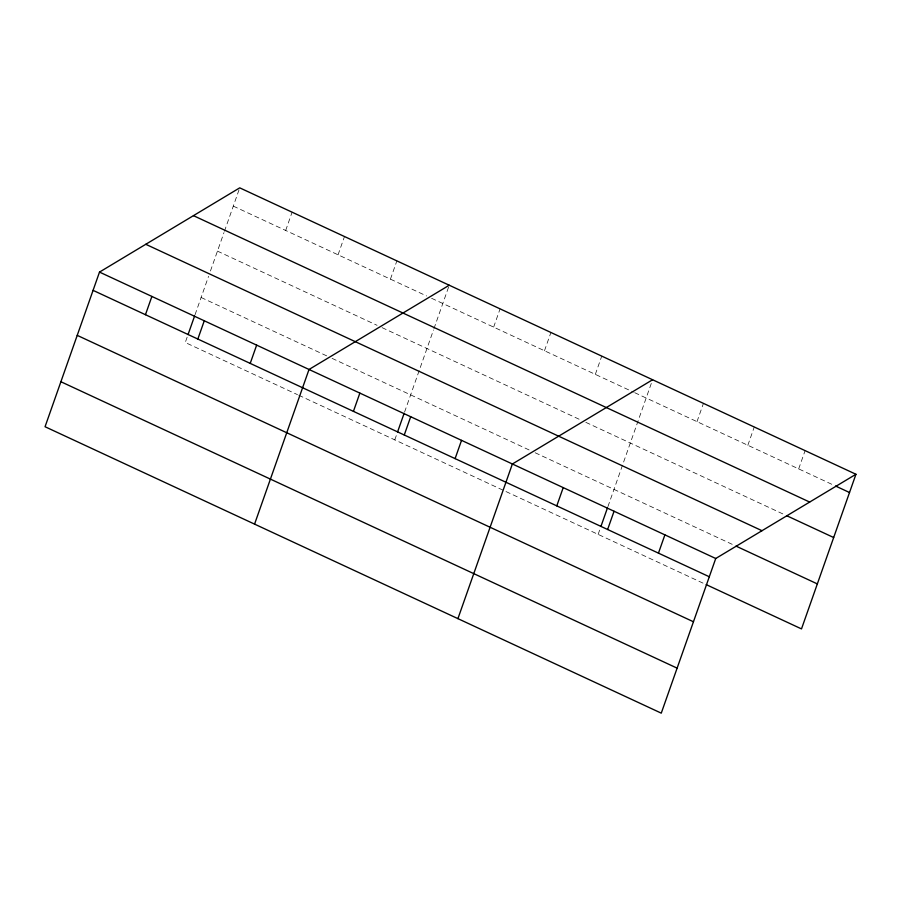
<?xml version="1.0" encoding="UTF-8"?>
<svg xmlns="http://www.w3.org/2000/svg" width="901" height="901" viewBox="0 0 901 901"><rect width="100%" height="100%" fill="white"/><g stroke="black" fill="none" stroke-linecap="round" stroke-linejoin="round"><path stroke-width="0.68" stroke-dasharray="4.5 3.38" d="M187.138 337.199L185.268 342.504L297.51 394.661M195.055 314.697L208.581 276.292M210.451 270.998L223.977 232.593M224.439 231.264L239.272 189.154M285.673 230.465L292.104 212.197M338.055 254.803L344.486 236.546M390.437 279.152L396.868 260.885M394.784 439.879L397.116 433.257M404.572 412.084L433.494 329.969M433.955 328.651L449.239 285.234M493.647 327.119L500.078 308.863M544.486 350.748L550.916 332.492M595.324 374.377L601.755 356.12M598.14 534.394L600.471 527.772M607.927 506.599L652.594 379.749M697.002 421.634L703.433 403.378M747.841 445.263L754.272 427.006M798.68 468.892L805.111 450.635M233.291 206.115L426.601 295.956M431.59 298.276L633.459 392.104M634.721 392.69L834.27 485.436M217.445 251.12L377.08 325.317M382.069 327.637L579.478 419.393M585.83 422.344L782.834 513.897M201.114 297.488L327.074 356.041M332.064 358.35L530.103 450.399M535.183 452.764L733.459 544.914M298.76 395.246L704.897 584.006"/><path stroke-width="1.35" d="M99.504 272.091L45.05 426.736L661.266 713.153L715.732 558.496L855.95 474.264L239.734 187.847L99.504 272.091L715.732 558.496M145.455 314.708L151.886 296.44M188.061 334.553L194.593 316.026M197.837 339.046L204.268 320.79M250.219 363.396L256.65 345.128M254.566 524.123L309.02 369.478L449.239 285.234M353.429 411.363L359.859 393.106M397.578 431.939L404.11 413.401M404.267 434.992L410.698 416.735M455.106 458.62L461.537 440.364M457.922 618.638L512.376 463.992L652.594 379.749M556.784 505.878L563.215 487.621M600.933 526.443L607.465 507.916M607.623 529.506L614.054 511.25M658.462 553.135L664.893 534.867M855.95 474.264L801.496 628.909L706.17 584.603M835.542 486.022L849.519 492.52M193.456 215.654L809.672 502.06M786.641 515.676L833.673 537.525M145.782 244.295L761.998 530.7M735.993 546.096L817.342 583.904M93.073 290.359L709.301 576.764M77.227 335.363L693.455 621.769M60.896 381.731L677.124 668.148"/></g></svg>
